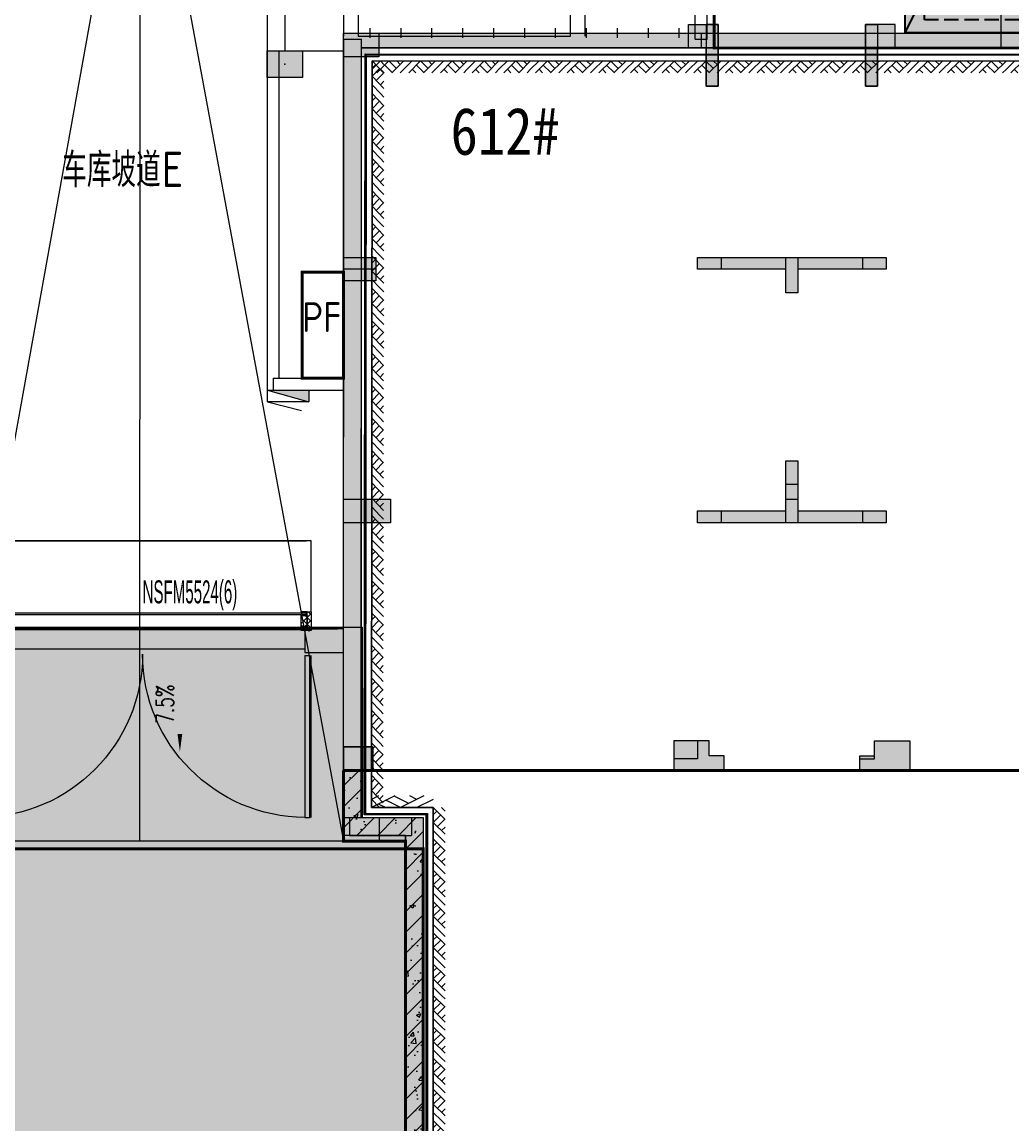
# Model space of a CAD drawing. Extents: x -264757 to 86229, y 4049843 to 4347093.
# Drawn here: x -27500 to -10723, y 4205315 to 4223998 of the extents above; entities that cross this region are included whole.
import ezdxf
from ezdxf.enums import TextEntityAlignment as Align

# ---------------------------------------------------------------- set-up
doc = ezdxf.new("R2010")
doc.units = 0
doc.header["$LTSCALE"] = 1000
doc.header["$MEASUREMENT"] = 0
doc.linetypes.add('AX-01DK-PB01$1$A-001-车位参照B1$0$A-001-车位参照B1$0$A-001-车位参照B1$0$A-H4-001-基本图形$0$A-001-车位B1$0$DASH', pattern=[0.35, 0.25, -0.1])
doc.linetypes.add('DASH', pattern=[0.35, 0.25, -0.1])
for name, color, linetype in [('AX-01DK-PB01$0$AX-001DK-01-PP01$0$A-3-Text', 8, 'Continuous'), ('AX-01DK-PB01$0$AX-01DK-PB01$0$AX-001DK-01-PP01$0$A-3-Text', 8, 'Continuous'), ('AX-01DK-PB01$0$AX-03CK-02-PB01$0$AX-03CK-02-PB01$0$PUB_HATCH', 8, 'Continuous'), ('大车位', 7, 'Continuous')]:
    doc.layers.add(name, color=color, linetype=linetype)
doc.layers.add('AX-01DK-PB01$0$AX-03CK-02-PB01$0$人防$0$人防$0$WINDOW_TEXT', color=8, linetype='Continuous', plot=False)
doc.layers.add('无关图层', color=8, linetype='Continuous', lineweight=0)
doc.layers.add('车位归属楼栋范围线', color=7, linetype='Continuous', true_color=0x19e6c7)
doc.styles.add('AX-01DK-PB01$0$AX-001DK-01-PP01$0$_TCH_DIM', font='SIMPLEX', dxfattribs={"bigfont": 'GBCBIG'})
doc.styles.add('AX-01DK-PB01$0$AX-01DK-PB01$0$AX-001DK-01-PP01$0$_TCH_DIM', font='SIMPLEX', dxfattribs={"bigfont": 'GBCBIG'})
doc.styles.add('AX-01DK-PB01$0$AX-03CK-02-PB01$0$人防$0$人防$0$_TCH_WINDOW', font='$ GAD E', dxfattribs={"width": 0.7, "bigfont": '$ GAD C'})
doc.styles.add('AX-01DK-PB01$1$AX-001DK-01-PB01-02$0$Standard', font='gbenor.shx', dxfattribs={"bigfont": 'gbcbig.shx'})
doc.styles.add('AX-01DK-PB01$1$AX-001DK-01-PB01-02$0$黑体', font='simhei.ttf')
doc.styles.add('AX-01DK-PB01-FJ$0$AX-001DK-01-PB01-02$0$Standard', font='gbenor.shx', dxfattribs={"bigfont": 'gbcbig.shx'})
doc.styles.get("Standard").update_dxf_attribs({"font": 'gbenor.shx', "bigfont": 'gbcbig.shx'})
pattern_1 = [(45, (-345.37, -29.125), (-56.12660076, 56.12660076), []), (135, (-345.37, -29.125), (-56.12660076, -56.12660076), [])]

# ---------------------------------------------------------------- blocks, each defined once
blk = doc.blocks.new('大车位1')
at = {"layer": '大车位', "true_color": 0xe806f9}
h = blk.add_hatch(color=6, dxfattribs=at)
h.dxf.hatch_style = 1
h.paths.add_polyline_path([(2400, 6000), (2400, 0), (0, 0), (0, 6000)])
at = {"layer": '大车位', "color": 83}
for p, q in [((0, 0), (0, 6000, 0)), ((2400, 6000, 0), (0, 6000, 0)), ((2400, 0), (2400, 6000, 0)), ((2400, 0), (0, 0))]:
    blk.add_line(p, q, dxfattribs=at)
at = {"layer": '大车位', "color": 8, "linetype": 'AX-01DK-PB01$1$A-001-车位参照B1$0$A-001-车位参照B1$0$A-001-车位参照B1$0$A-H4-001-基本图形$0$A-001-车位B1$0$DASH'}
for p, q in [((2100, 5700, 0), (300, 5700, 0)), ((300, 250), (300, 5700, 0)), ((2100, 250), (2100, 5700, 0)), ((2100, 250), (300, 250))]:
    blk.add_line(p, q, dxfattribs=at)
at = {"layer": '大车位', "color": 83, "elevation": 0}
blk.add_lwpolyline([(0, 6000), (2400, 0)], dxfattribs=at)
at = {"layer": '大车位', "color": 83}
blk.add_lwpolyline([(0, 0), (2400, 6000)], dxfattribs=at)
at = {"layer": '大车位', "linetype": 'AX-01DK-PB01$1$A-001-车位参照B1$0$A-001-车位参照B1$0$A-001-车位参照B1$0$A-H4-001-基本图形$0$A-001-车位B1$0$DASH'}
for points in [[(300, 4800), (-300, 3878)], [(2100, 4800), (2700, 3878)]]:
    blk.add_lwpolyline(points, dxfattribs=at)
at = {"layer": '大车位'}
blk.add_lwpolyline([(300, 1250), (2100, 1250), (2100, 1350), (300, 1350)], close=True, dxfattribs=at)
at = {"layer": '大车位', "linetype": 'AX-01DK-PB01$1$A-001-车位参照B1$0$A-001-车位参照B1$0$A-001-车位参照B1$0$A-H4-001-基本图形$0$A-001-车位B1$0$DASH'}
for centre, start, end in [((300, 4800, 0), 236.9443, 270), ((2100, 4800, 0), 270, 303.0557)]:
    blk.add_arc(centre, 1100, start, end, dxfattribs=at)
blk = doc.blocks.new('AX-01DK-PB01$0$A$Ca5f8eab7')
at = {"layer": '大车位', "xscale": 1.081473333332633, "yscale": 0.8833333333330953, "rotation": 270}
blk.add_blockref('大车位1', (0, 2595.558), dxfattribs=at)
blk = doc.blocks.new('AX-01DK-PB01-RFTC')
at = {"layer": '无关图层'}
h = blk.add_hatch(color=251, dxfattribs=at)
h.dxf.hatch_style = 1
h.paths.add_polyline_path([(19773, -61220), (19773, -62171), (18423, -62170), (18423, -70471), (12324, -70471), (12323, -62170), (7773, -62170), (7777, -120370), (8177, -120370), (8177, -120315), (14323, -119683), (14322, -126122), (25972, -126122), (25972, -124922), (26822, -124926), (26822, -122452), (33923, -122452), (33923, -124922), (34773, -124922), (34773, -126122), (41373, -126125), (41373, -124372), (41823, -124372), (41823, -122152), (41447, -122152), (41447, -120270), (48923, -120270), (48923, -123125), (49323, -123125), (49323, -124675), (51824, -124674), (51824, -124055), (54717, -124055), (54717, -125871), (56816, -125871), (56816, -116250), (55967, -116250), (55967, -111420), (63072, -111420), (63072, -103570), (62080, -103570), (62073, -94584), (64569, -94584), (64573, -65385), (66999, -65385), (67002, -52470), (67402, -52470), (67397, -31965), (65807, -31965), (65807, -26418), (68456, -26418), (68457, -17070), (67422, -17070), (67422, -13843), (60301, -13843), (60302, -3770), (55750, -3770), (55750, -12070), (49652, -12070), (49649, -9275), (45355, -9275), (45349, -3821), (40751, -3820), (40750, -12070), (34663, -12070), (34649, -3820), (25757, -3820), (25757, -12071), (19650, -12071), (19650, -3820), (10752, -3820), (10751, -12072), (4662, -12071), (4661, -3769), (4150, -3770), (100, -3769), (100, -23171), (-701, -23171), (-701, -29550), (100, -29550), (11250, -29550), (11250, -32020), (12100, -32020), (12100, -32970), (10750, -32970), (10754, -41272), (4647, -41271), (4650, -32970), (1953, -32970), (1953, -34670), (100, -34670), (100, -57801), (9743, -57801), (9743, -57272), (13567, -57272), (13567, -56751), (15417, -56751), (15416, -58750), (18923, -58750), (18923, -61220)])
h.paths.add_polyline_path([(41812, -58753), (48919, -58753), (48919, -61220), (49773, -61220), (49773, -62170), (48419, -62173), (48426, -70475), (42319, -70475), (42324, -67872), (39323, -67876), (39323, -62423), (41812, -62423)], flags=16)
h.paths.add_polyline_path([(33923, -58751), (33923, -61220), (34773, -61220), (34773, -62170), (33423, -62171), (33430, -70475), (27323, -70475), (27323, -62171), (26373, -62170), (26373, -60670), (26815, -60670), (26823, -58751), (31623, -58751), (31623, -58751)], flags=16)
h.paths.add_polyline_path([(40754, -41272), (34647, -41271), (34650, -32970), (33700, -32970), (33700, -31470), (34142, -31470), (34150, -29551), (38951, -29551), (38950, -29550), (41250, -29550), (41250, -32020), (42100, -32020), (42100, -32970), (40750, -32970)], flags=16)
h.paths.add_polyline_path([(49647, -41270), (49655, -38470), (45349, -38475), (45349, -33220), (49142, -33220), (49142, -29550), (56249, -29550), (56250, -32020), (57100, -32020), (57100, -32970), (55749, -32970), (55754, -41271)], flags=16)
h.paths.add_polyline_path([(25764, -41272), (19657, -41271), (19657, -32970), (19150, -32970), (19150, -29550), (26257, -29550), (26250, -32020), (27100, -32020), (27100, -32970), (25757, -32970)], flags=16)
h.paths.add_polyline_path([(41812, -87950), (48919, -87950), (48919, -90420), (49773, -90420), (49773, -91370), (48419, -91370), (48428, -99684), (41519, -99659), (41519, -97070), (39326, -97074), (39319, -91620), (41822, -91620)], flags=16)
h.paths.add_polyline_path([(33925, -87950), (33923, -90420), (34773, -90420), (34773, -91370), (33425, -91370), (33428, -99683), (26519, -99658), (26523, -95371), (27330, -95371), (27324, -91371), (26373, -91370), (26373, -89870), (26823, -89870), (26823, -87951), (31623, -87951), (31623, -87951)], flags=16)
h.paths.add_polyline_path([(18923, -87950), (18922, -90419), (19772, -90419), (19772, -91369), (18420, -91369), (18427, -99677), (11523, -99666), (11523, -95370), (12323, -95370), (12323, -91370), (10974, -91370), (10974, -90420), (11823, -90420), (11823, -87950)], flags=16)
h.paths.add_polyline_path([(62209, -60116), (64273, -60116), (64273, -55267), (62209, -55267)], flags=16)
h.paths.add_polyline_path([(59799, -89432), (61752, -89432), (61752, -84521), (59799, -84521)], flags=16)
blk.add_lwpolyline([(10752, -3820), (19650, -3820), (19650, -12071), (25757, -12071), (25757, -3820), (34649, -3820), (34663, -12070), (40750, -12070), (40751, -3820), (45349, -3821), (45355, -9275), (49649, -9275), (49652, -12070), (55750, -12070), (55750, -3770), (60302, -3770), (60301, -13843), (67422, -13843), (67422, -17070), (68457, -17070), (68456, -26418)], dxfattribs=at)
blk = doc.blocks.new('AX-01DK-PB01$1$$LinePat$素土夯实')
at = {"layer": '无关图层'}
for p, q in [((0, -210), (210, 0)), ((120, -300), (420, 0)), ((420, 0), (608, -188)), ((495, -300), (795, 0)), ((615, 0), (705, -90)), ((315, -105), (502, -293)), ((210, -210), (300, -300)), ((705, -300), (795, -210))]:
    blk.add_line(p, q, dxfattribs=at)
blk = doc.blocks.new('ghdffg44')
at = {"layer": '无关图层'}
h = blk.add_hatch(dxfattribs=at)
h.set_pattern_fill('ANSI37', color=256, scale=50)
h.set_pattern_definition(pattern_1)
h.paths.add_polyline_path([(18259341, 53553200), (18259241, 53553200), (18259241, 53552890), (18259341, 53552890), (18259341, 53552885), (18259171, 53552885), (18259171, 53553205), (18259341, 53553205)])
h = blk.add_hatch(dxfattribs=at)
h.set_pattern_fill('ANSI37', color=256, scale=50)
h.set_pattern_definition(pattern_1)
h.paths.add_polyline_path([(18259241, 53553140), (18259341, 53553140), (18259341, 53552950), (18259241, 53552950)])
for p, q in [((18259206, 53553223), (18259206, 53553193)), ((18259171, 53552885), (18259171, 53551685)), ((18259171, 53551685), (18264926, 53551685))]:
    blk.add_line(p, q, dxfattribs=at)
for points in [[(18259341, 53553200), (18259241, 53553200), (18259241, 53552890), (18259341, 53552890), (18259341, 53552885), (18259171, 53552885), (18259171, 53553205), (18259341, 53553205)], [(18259331, 53553150), (18259336, 53553150), (18259336, 53553145), (18259246, 53553145), (18259246, 53553195), (18259336, 53553195), (18259336, 53553190), (18259331, 53553190), (18259331, 53553185), (18259341, 53553185), (18259341, 53553200), (18259241, 53553200), (18259241, 53553140), (18259341, 53553140), (18259341, 53553155), (18259331, 53553155)], [(18259241, 53553140), (18259341, 53553140), (18259341, 53552950), (18259241, 53552950)], [(18259331, 53552900), (18259336, 53552900), (18259336, 53552895), (18259246, 53552895), (18259246, 53552945), (18259336, 53552945), (18259336, 53552940), (18259331, 53552940), (18259331, 53552935), (18259341, 53552935), (18259341, 53552950), (18259241, 53552950), (18259241, 53552890), (18259341, 53552890), (18259341, 53552905), (18259331, 53552905)]]:
    blk.add_lwpolyline(points, close=True, dxfattribs=at)
for points in [[(18259256, 53553185), (18259256, 53553155)], [(18259256, 53552935), (18259256, 53552905)]]:
    blk.add_lwpolyline(points, dxfattribs=at)
blk = doc.blocks.new('*U130')
at = {"layer": '无关图层'}
for p, q in [((20, 5335), (20, -335)), ((50, 5335), (50, -335)), ((270, 5335), (270, -335)), ((300, 5335), (300, -335))]:
    blk.add_line(p, q, dxfattribs=at)
at = {"layer": '无关图层', "xscale": -1, "rotation": 90}
blk.add_blockref('ghdffg44', (53553205, 18264591), dxfattribs=at)
at = {"layer": '无关图层', "rotation": 90}
blk.add_blockref('ghdffg44', (53553205, -18259591), dxfattribs=at)
at = {"layer": '无关图层'}
blk.add_attdef('卷帘名称', text='', height=350, rotation=90, dxfattribs=at).set_placement((759, 2500), align=Align.CENTER)
blk = doc.blocks.new('*U160')
at = {"layer": '无关图层', "rotation": 90}
blk.add_blockref('*U130', (-23017, 4213680), dxfattribs=at)
blk = doc.blocks.new('SX-CK-PB001-WNC$1$20211103.13313578')
at = {"layer": '无关图层'}
h = blk.add_hatch(color=256, dxfattribs=at)
h.dxf.hatch_style = 1
h.paths.add_polyline_path([(0, 600), (450, 600), (450, 0), (0, 0)])
blk.add_lwpolyline([(0, 600), (450, 600), (450, 0), (0, 0)], close=True, dxfattribs=at)
blk.add_point((225, 300), dxfattribs=at)
blk = doc.blocks.new('SX-CK-PB001-WNC$1$20211103.13313888')
at = {"layer": '无关图层'}
h = blk.add_hatch(color=256, dxfattribs=at)
h.dxf.hatch_style = 1
h.paths.add_polyline_path([(0, 600), (400, 600), (400, 0), (0, 0)])
blk.add_lwpolyline([(0, 600), (400, 600), (400, 0), (0, 0)], close=True, dxfattribs=at)
blk.add_point((200, 300), dxfattribs=at)
blk = doc.blocks.new('PX-03CK-XHS$1$$TWTSYS$00000508')
at = {"layer": '无关图层'}
for p, q in [((-0.5, 0.5), (0.324, 1.224)), ((-0.5, 0.5), (-0.5, -0.5)), ((-0.5, -0.5), (0.5, 0.5)), ((0.5, 0.5), (-0.5, 0.5)), ((0.5, -0.5), (0.5, 0.5)), ((-0.5, -0.5), (0.5, -0.5))]:
    blk.add_line(p, q, dxfattribs=at)
blk.add_solid([(0.5, -0.5), (0.5, 0.5), (-0.5, -0.5)], dxfattribs=at)
blk = doc.blocks.new('AX-01DK-PB01$0$AX-03CK-02-PB01$0$人防$0$人防$0$$U_DORLIB2D$00000002')
at = {"layer": '无关图层'}
for p, q in [((-0.5, 0.545), (-0.5167, 0.545)), ((-0.5, 0.045), (-0.5, 0.545)), ((0.5, 0.045), (0.5, 0.545)), ((0.5, 0.545), (0.5167, 0.545)), ((-0.5, 0.045), (-0.5167, 0.045)), ((0.5, 0.045), (0.5167, 0.045)), ((-0.5, 0.025), (0.5, 0.025))]:
    blk.add_line(p, q, dxfattribs=at)
at = {"layer": '无关图层', "const_width": 0.00833}
for points in [[(-0.5167, 0.045), (-0.5167, 0.545)], [(0.5167, 0.045), (0.5167, 0.545)]]:
    blk.add_lwpolyline(points, dxfattribs=at)
at = {"layer": '无关图层'}
for centre, start, end in [((-0.5042, 0.0408), 0.0945, 89.5248), ((0.5042, 0.0408), 90.4752, 179.9055)]:
    blk.add_arc(centre, 0.5042, start, end, dxfattribs=at)

msp = doc.modelspace()

# ---------------------------------------------------------------- hatches: boundary and pattern name
at = {"layer": 'AX-01DK-PB01$0$AX-03CK-02-PB01$0$AX-03CK-02-PB01$0$PUB_HATCH'}
msp.add_hatch(color=256, dxfattribs=at).paths.add_polyline_path([(-22053, 4213707.1), (-22706.6, 4213707.1), (-22706.6, 4213307.1), (-22053.1, 4213307.1)])
at = {"layer": '无关图层'}
for points in [[(-16202.6, 4223958), (-15702.6, 4223958), (-15702.6, 4222908), (-15902.6, 4222908), (-15902.6, 4223558), (-16202.6, 4223558)], [(-12702.2, 4223958), (-13202.2, 4223958), (-13202.2, 4222908), (-13002.2, 4222908), (-13002.2, 4223558), (-12702.2, 4223558)], [(-21452.9, 4223408), (-22052.9, 4223408), (-22052.9, 4223808), (-21452.9, 4223808)], [(-22048.7, 4223809.5), (-21748.7, 4223559.5), (-15989.8, 4223559), (-15989.7, 4223809)], [(-15989.8, 4223559), (5458, 4223557.1), (5458, 4223807.1), (-15989.7, 4223809)], [(-22049.6, 4210208), (-21749.6, 4210508), (-21748.7, 4223709.5), (-22048.7, 4223709.5)], [(-21503.3, 4219608), (-22053.2, 4219608), (-22053.2, 4220008), (-21503.3, 4220008)], [(-15652.2, 4219808), (-16052.2, 4219808), (-16052.2, 4220008), (-15652.2, 4220008)], [(-15652.2, 4219808), (-16052.2, 4219808), (-16052.2, 4220008), (-15652.2, 4220008)], [(-14552.4, 4219408), (-14552.4, 4220008), (-14352.4, 4220008), (-14352.4, 4219408)], [(-13252.2, 4220008), (-12852.2, 4220008), (-12852.2, 4219808), (-13252.2, 4219808)], [(-13252.2, 4220008), (-12852.2, 4220008), (-12852.2, 4219808), (-13252.2, 4219808)], [(-14552.4, 4216158), (-14552.4, 4216558), (-14352.4, 4216558), (-14352.4, 4216158)], [(-22053, 4215907.9), (-21252.9, 4215907.9), (-21252.9, 4215507.9), (-22053, 4215507.9)], [(-14552.4, 4215908), (-14352.4, 4215908), (-14352.4, 4215508), (-14552.4, 4215508)], [(-15652.4, 4215508), (-16052.4, 4215508), (-16052.4, 4215708), (-15652.4, 4215708)], [(-13252.4, 4215708), (-12852.4, 4215708), (-12852.4, 4215508), (-13252.4, 4215508)], [(-15602, 4211308), (-15602, 4211558), (-15852, 4211558), (-15852, 4211808), (-16052, 4211808), (-16452, 4211808), (-16452, 4211308), (-16052, 4211308)], [(-13302.4, 4211308), (-13302.4, 4211558), (-13052.4, 4211558), (-13052.4, 4211808), (-12852.4, 4211808), (-12452.4, 4211808), (-12452.4, 4211308), (-12852.4, 4211308)], [(-21553, 4211308), (-22053, 4211308), (-22053, 4211708), (-21553, 4211708)], [(-21552.7, 4211308), (-22052.7, 4211308), (-22052.7, 4211708), (-21552.7, 4211708)], [(-21949.6, 4210208), (-20899.6, 4210208), (-20899.6, 4210508), (-21949.6, 4210508)], [(-20699.6, 4210508), (-20999.6, 4210208), (-20999.6, 4195863.1), (-20699.6, 4195563.1)]]:
    msp.add_hatch(color=256, dxfattribs=at).paths.add_polyline_path(points)
h = msp.add_hatch(color=256, dxfattribs=at)
h.dxf.hatch_style = 1
h.paths.add_polyline_path([(-15902.6, 4223958), (-15902.6, 4223558), (-15902.6, 4222908), (-15702.6, 4222908), (-15702.6, 4223958)])
h = msp.add_hatch(color=256, dxfattribs=at)
h.dxf.hatch_style = 1
h.paths.add_polyline_path([(-13002.2, 4223958), (-13002.4, 4223558), (-13002.4, 4222908), (-13202.4, 4222908), (-13202.2, 4223958)])
h = msp.add_hatch(color=256, dxfattribs=at)
h.dxf.hatch_style = 1
h.paths.add_polyline_path([(-13002.2, 4223958), (-13002.2, 4223558), (-13002.2, 4222908), (-13202.2, 4222908), (-13202.2, 4223958)])
h = msp.add_hatch(dxfattribs=at)
h.set_pattern_fill('ARMORED', color=256, scale=100)
h.set_pattern_definition([(50, (-1091489.44, 3827820.52), (358.63009, -31.37607), [37.5, -412.5]), (355, (-1091489.44, 3827820.52), (-69.37567, 376.09607), [30, -330]), (100.4514, (-1091459.56, 3827817.9), (289.25469, 344.71977), [31.8701, -350.57106]), (46.1842, (-1091489.44, 3827920.52), (533.62052, -82.7595), [56.25, -618.75]), (96.6356, (-1091444.97, 3827913.63), (467.33135, 487.05894), [47.80514, -525.8565]), (351.1842, (-1091489.44, 3827920.5), (467.33097, 487.0593), [45, -495]), (21, (-1091439.44, 3827895.52), (298.453526, -201.309445), [37.5, -412.5]), (326, (-1091439.44, 3827895.52), (121.65767, 362.57502), [30, -330]), (71.4514, (-1091414.57, 3827878.75), (420.11131, 161.26525), [31.8701, -350.57106]), (37.5, (-1091489.44, 3827820.52), (6.079928, 166.446927), [0, -326, 0, -335, 0, -331.25]), (7.5, (-1091489.44, 3827820.52), (131.53477, 197.205856), [0, -191, 0, -318.5, 0, -126.25]), (327.5, (-1091600.94, 3827820.52), (266.911218, -11.277436), [0, -125, 0, -390, 0, -517.5]), (317.5, (-1091650.94, 3827820.52), (291.593085, 50.05249), [0, -162.5, 0, -259, 0, -367.5]), (45, (-1091489.44, 3827820.52), (-176.776695, 176.776695), [])])
h.paths.add_polyline_path([(-22053, 4223808), (5608, 4223808), (5608, 4223558), (-21753, 4223558), (-21752.7, 4211308), (-22053, 4211308)])
h = msp.add_hatch(color=256, dxfattribs=at)
h.dxf.hatch_style = 1
h.paths.add_polyline_path([(-21452.9, 4223408), (-22052.9, 4223408), (-22052.9, 4223808), (-21452.9, 4223808)])
h = msp.add_hatch(color=256, dxfattribs=at)
h.dxf.hatch_style = 1
h.paths.add_polyline_path([(-21503.2, 4220008), (-21503.2, 4219808), (-21802.9, 4219808), (-21802.6, 4219808), (-22052.6, 4219808), (-22052.9, 4220008)])
h = msp.add_hatch(color=256, dxfattribs=at)
h.dxf.hatch_style = 1
h.paths.add_polyline_path([(-14352.4, 4219808), (-14352.4, 4219408), (-14552.4, 4219408), (-14552.4, 4219808), (-16052.4, 4219808), (-16052.4, 4220008), (-15702.4, 4220008), (-15702.4, 4220008), (-13202.4, 4220008), (-13202.4, 4220008), (-12852.4, 4220008), (-12852.4, 4219808)])
h = msp.add_hatch(color=256, dxfattribs=at)
h.dxf.hatch_style = 1
h.paths.add_polyline_path([(-16052.4, 4215708), (-14552.4, 4215708), (-14552.4, 4216558), (-14352.4, 4216558), (-14352.4, 4215708), (-12852.4, 4215708), (-12852.4, 4215508), (-16052.4, 4215508)])
h = msp.add_hatch(color=256, dxfattribs=at)
h.dxf.hatch_style = 1
h.paths.add_polyline_path([(-22050, 4215907.9), (-21803, 4215907.9), (-21252.9, 4215907.9), (-21252.9, 4215507.9), (-22053, 4215507.9)])
h = msp.add_hatch(color=256, dxfattribs=at)
h.dxf.hatch_style = 1
h.paths.add_polyline_path([(-15602, 4211308), (-15602, 4211558), (-15852, 4211558), (-15852, 4211808), (-16052, 4211808), (-16052, 4211508), (-16452, 4211508), (-16452, 4211308), (-16052, 4211308)])
h = msp.add_hatch(color=256, dxfattribs=at)
h.dxf.hatch_style = 1
h.paths.add_polyline_path([(-13302.4, 4211308), (-13302.4, 4211508), (-13052.4, 4211508), (-13052.4, 4211808), (-12852.4, 4211808), (-12452.4, 4211808), (-12452.4, 4211308), (-12852.4, 4211308)])
h = msp.add_hatch(color=256, dxfattribs=at)
h.dxf.hatch_style = 1
h.paths.add_polyline_path([(-21802.6, 4211708), (-22052.8, 4211708), (-22053, 4211308), (-21552.7, 4211308), (-21552.7, 4211708), (-21802.9, 4211708)])
h = msp.add_hatch(dxfattribs=at)
h.set_pattern_fill('钢筋混凝土', color=256, scale=100)
h.set_pattern_definition([(45, (-4e-05, 0.0001), (-176.776695, 176.776695), []), (50, (-4e-05, 0.0001), (717.26018, -62.752135), [75, -825]), (355, (-4e-05, 0.0001), (-138.75133, 752.19213), [60, -660]), (100.4514, (59.8, -5.2), (578.50938, 689.43954), [63.74019, -701.14211]), (46.1842, (-4e-05, 200), (1067.24105, -165.51901), [112.5, -1237.5]), (96.6356, (88.9, 186.2), (934.6627, 974.11787), [95.6103, -1051.713]), (351.1842, (-4e-05, 200), (934.66195, 974.1186), [90, -990]), (21, (100, 150), (596.90705, -402.61889), [75, -825]), (326, (100, 150), (243.31533, 725.15005), [60, -660]), (71.4514, (149.74, 116.45), (840.22263, 322.5305), [63.74019, -701.14211]), (37.5, (-4e-05, 0.0001), (12.159855, 332.893854), [0, -652, 0, -670, 0, -662.5]), (7.5, (-4e-05, 0.0001), (263.069537, 394.411712), [0, -382, 0, -637, 0, -252.5]), (327.5, (-223, 0.0001), (533.822436, -22.554872), [0, -250, 0, -780, 0, -1035]), (317.5, (-323, 0.0001), (583.18617, 100.10498), [0, -325, 0, -518, 0, -735])])
h.paths.add_polyline_path([(-21749.6, 4211308), (-21749.6, 4210508), (-20699.6, 4210508), (-20699.6, 4195813), (-20999.6, 4195813), (-20999.6, 4195863), (-20999.6, 4210208), (-22049.6, 4210208), (-22049.6, 4211308)])

# ---------------------------------------------------------------- linework, layer by layer
for p, q in [((-23340.3, 4223508), (-23339.3, 4228858)), ((-28849.2, 4210108), (-25497.5, 4228708.1)), ((-25504.6, 4210107.4), (-25497.5, 4228708.1)), ((-25497.5, 4228708.1), (-22049.6, 4210108)), ((-23346.3, 4228708.2), (-23346.3, 4223509.7)), ((-23040.3, 4223508), (-23039.3, 4228658)), ((-16089.7, 4223708.9), (-16089.7, 4224908)), ((-15889.7, 4223708.9), (-15889.7, 4224908)), ((-22048.7, 4223809.5), (-15989.7, 4223809)), ((-21600, 4223731.5), (-21600, 4223894.9)), ((-21076.1, 4223731.5), (-21076.1, 4223894.9)), ((-20552.2, 4223731.5), (-20552.2, 4223894.9)), ((-20028.4, 4223731.5), (-20028.4, 4223894.9)), ((-19504.5, 4223731.5), (-19504.5, 4223894.9)), ((-18980.6, 4223731.5), (-18980.6, 4223894.9)), ((-18456.7, 4223731.5), (-18456.7, 4223894.9)), ((-17932.9, 4223731.5), (-17932.9, 4223894.9)), ((-17409, 4223731.5), (-17409, 4223894.9)), ((-16885.1, 4223731.5), (-16885.1, 4223894.9)), ((-16361.2, 4223731.5), (-16361.2, 4223894.9)), ((-15989.7, 4223809), (-15989.8, 4223559)), ((-15989.7, 4223809), (5458, 4223807.1)), ((-22049.6, 4210208), (-22048.7, 4223709.5)), ((-22048.7, 4223709.5), (-21748.7, 4223709.5)), ((-21749.6, 4210508), (-21748.7, 4223709.5)), ((-21748.7, 4223559.5), (-15989.8, 4223559)), ((-16089.7, 4223708.9), (-15889.7, 4223708.9)), ((-15989.8, 4223559), (5458, 4223557.1)), ((-23346.3, 4223509.7), (-22058.7, 4223509.4)), ((-23341.4, 4217758.7), (-23340.3, 4223509.7)), ((-23340.3, 4223508), (-23040.3, 4223508)), ((-23141.3, 4217958.7), (-23140.3, 4223509.6)), ((-22058.7, 4223509.4), (-22058.7, 4210108)), ((-21699.9, 4210558), (-21685, 4223458)), ((-21675.1, 4223448), (-21689.9, 4210568)), ((-21685, 4223458), (5707.6, 4223452)), ((-21665.1, 4223438), (-21679.9, 4210578)), ((5717.6, 4223442), (-21675.1, 4223448)), ((5727.6, 4223431.9), (-21665.1, 4223438)), ((-21579.8, 4210678), (-21565.2, 4223338)), ((-21565.2, 4223338), (-21579.8, 4210678)), ((-21565.2, 4223338), (5827.6, 4223331.9)), ((5827.6, 4223331.9), (-21565.2, 4223338)), ((-23241.3, 4217958.7), (-22053, 4217958.7)), ((-23241.3, 4217958.7), (-23241.3, 4217758.7)), ((-22053, 4217958.7), (-22053, 4217758.7)), ((-23241.3, 4217758.7), (-22053, 4217758.7)), ((-28856.7, 4213708), (-22153, 4213708)), ((-22053, 4213707.1), (-22706.6, 4213707.1)), ((-22706.6, 4213707.1), (-22706.6, 4213307.1)), ((-22053.1, 4213307.1), (-22053, 4213707.1)), ((-22706.6, 4213307.1), (-22053.1, 4213307.1)), ((-20529.9, 4210678), (-21579.8, 4210678)), ((-21579.8, 4210678), (-20529.9, 4210678)), ((-20529.9, 4195288), (-20529.9, 4210678)), ((-20529.9, 4210678), (-20529.9, 4195288)), ((-21949.6, 4210508), (-20899.6, 4210508)), ((-21949.6, 4210508), (-21949.6, 4210208)), ((-20649.9, 4210558), (-21699.9, 4210558)), ((-21689.9, 4210568), (-20639.9, 4210568)), ((-21679.9, 4210578), (-20629.9, 4210578)), ((-20899.6, 4210508), (-20899.6, 4210208)), ((-20699.6, 4210508), (-20699.6, 4195563.1)), ((-20649.9, 4195408), (-20649.9, 4210558)), ((-20639.9, 4210568), (-20639.9, 4195398)), ((-20629.9, 4210578), (-20629.9, 4195388)), ((-22058.7, 4210108), (-28854.9, 4210108)), ((-21949.6, 4210208), (-20899.6, 4210208)), ((-20999.6, 4210208), (-20999.6, 4195863.1))]:
    msp.add_line(p, q, dxfattribs=at)
for points in [[(-17953.3, 4223758), (-17953.8, 4225058), (-22053.4, 4225058), (-22053.4, 4223758)], [(-10003, 4223553.4), (-10902.9, 4223553.4), (-10902.9, 4225003.4), (-3003.2, 4225003.4), (-3003.2, 4223553.4), (-10003, 4223553.4)]]:
    msp.add_lwpolyline(points, dxfattribs=at)
for points in [[(-18203.8, 4223758), (-18203.8, 4224758), (-21803.4, 4224758), (-21803.4, 4223758)], [(-16202.6, 4223958), (-15702.6, 4223958), (-15702.6, 4222908), (-15902.6, 4222908), (-15902.6, 4223558), (-16202.6, 4223558)], [(-15902.6, 4223958), (-15902.6, 4223558), (-15902.6, 4223558), (-15902.6, 4222908), (-15702.6, 4222908), (-15702.6, 4223958)], [(-13002.2, 4223958), (-13002.4, 4223558), (-13002.4, 4223558), (-13002.4, 4222908), (-13202.4, 4222908), (-13202.2, 4223958)], [(-13002.2, 4223958), (-13002.2, 4223558), (-13002.2, 4223558), (-13002.2, 4222908), (-13202.2, 4222908), (-13202.2, 4223958)], [(-12702.2, 4223958), (-13202.2, 4223958), (-13202.2, 4222908), (-13002.2, 4222908), (-13002.2, 4223558), (-12702.2, 4223558)], [(-22053, 4223808), (5608, 4223808), (5608, 4223558), (-21753, 4223558), (-21752.7, 4211308), (-22053, 4211308)], [(-21452.9, 4223408), (-22052.9, 4223408), (-22052.9, 4223808), (-21452.9, 4223808)], [(-21452.9, 4223408), (-22052.9, 4223408), (-22052.9, 4223808), (-21452.9, 4223808)], [(-21503.3, 4219608), (-22053.2, 4219608), (-22053.2, 4220008), (-21503.3, 4220008)], [(-15702.4, 4220008), (-15702.4, 4220008), (-13202.4, 4220008), (-13202.4, 4220008), (-12852.4, 4220008), (-12852.4, 4219808), (-14352.4, 4219808), (-14352.4, 4219408), (-14552.4, 4219408), (-14552.4, 4219808), (-16052.4, 4219808), (-16052.4, 4220008)], [(-15652.2, 4219808), (-16052.2, 4219808), (-16052.2, 4220008), (-15652.2, 4220008)], [(-15652.2, 4219808), (-16052.2, 4219808), (-16052.2, 4220008), (-15652.2, 4220008)], [(-14552.4, 4219408), (-14552.4, 4220008), (-14352.4, 4220008), (-14352.4, 4219408)], [(-13252.2, 4220008), (-12852.2, 4220008), (-12852.2, 4219808), (-13252.2, 4219808)], [(-13252.2, 4220008), (-12852.2, 4220008), (-12852.2, 4219808), (-13252.2, 4219808)], [(-16052.4, 4215708), (-14552.4, 4215708), (-14552.4, 4216558), (-14352.4, 4216558), (-14352.4, 4215708), (-12852.4, 4215708), (-12852.4, 4215508), (-16052.4, 4215508)], [(-14552.4, 4216158), (-14552.4, 4216558), (-14352.4, 4216558), (-14352.4, 4216158)], [(-22050, 4215907.9), (-21803, 4215907.9), (-21803, 4215907.9), (-21252.9, 4215907.9), (-21252.9, 4215507.9), (-22053, 4215507.9)], [(-22053, 4215907.9), (-21252.9, 4215907.9), (-21252.9, 4215507.9), (-22053, 4215507.9)], [(-14552.4, 4215908), (-14352.4, 4215908), (-14352.4, 4215508), (-14552.4, 4215508)], [(-15652.4, 4215508), (-16052.4, 4215508), (-16052.4, 4215708), (-15652.4, 4215708)], [(-13252.4, 4215708), (-12852.4, 4215708), (-12852.4, 4215508), (-13252.4, 4215508)], [(-15602, 4211308), (-15602, 4211558), (-15852, 4211558), (-15852, 4211808), (-16052, 4211808), (-16052, 4211508), (-16452, 4211508), (-16452, 4211308), (-16052, 4211308)], [(-15602, 4211308), (-15602, 4211558), (-15852, 4211558), (-15852, 4211808), (-16052, 4211808), (-16052, 4211808), (-16452, 4211808), (-16452, 4211308), (-16052, 4211308)], [(-13302.4, 4211308), (-13302.4, 4211508), (-13052.4, 4211508), (-13052.4, 4211808), (-12852.4, 4211808), (-12852.4, 4211808), (-12452.4, 4211808), (-12452.4, 4211308), (-12852.4, 4211308)], [(-13302.4, 4211308), (-13302.4, 4211558), (-13052.4, 4211558), (-13052.4, 4211808), (-12852.4, 4211808), (-12852.4, 4211808), (-12452.4, 4211808), (-12452.4, 4211308), (-12852.4, 4211308)], [(-21552.7, 4211308), (-21552.7, 4211708), (-21802.9, 4211708), (-21802.6, 4211708), (-22052.8, 4211708), (-22053, 4211308)], [(-21553, 4211308), (-22053, 4211308), (-22053, 4211708), (-21553, 4211708)], [(-21552.7, 4211308), (-22052.7, 4211308), (-22052.7, 4211708), (-21552.7, 4211708)], [(-21749.6, 4211308), (-21749.6, 4210508), (-20699.6, 4210508), (-20699.6, 4195813), (-20699.6, 4195813), (-20699.6, 4195813), (-20999.6, 4195813), (-20999.6, 4195863), (-20999.6, 4195863), (-20999.6, 4210208), (-22049.6, 4210208), (-22049.6, 4211308)]]:
    msp.add_lwpolyline(points, close=True, dxfattribs=at)
at = {"layer": '无关图层', "ltscale": 0.5}
msp.add_lwpolyline([(-21503.2, 4220008), (-21503.2, 4219808), (-21802.9, 4219808), (-21802.6, 4219808), (-22052.6, 4219808), (-22052.9, 4220008)], close=True, dxfattribs=at)
at = {"layer": '无关图层', "const_width": 50}
msp.add_lwpolyline([(-22752.4, 4217958.7), (-22053.3, 4217958.7), (-22053.1, 4219758.6), (-22752.2, 4219758.6)], close=True, dxfattribs=at)
at = {"layer": '无关图层'}
msp.add_lwpolyline([(-24824.4, 4213255.3, 0, 0, 0), (-24824.4, 4211627, 0, 80, 0), (-24824.4, 4211927, 0, 0, 0)], format="xyseb", dxfattribs=at)
msp.add_lwpolyline([(-24824.4, 4213255.3, 0, 0, 0), (-24824.4, 4211627, 0, 80, 0), (-24824.4, 4211927, 0, 0, 0)], format="xyseb", dxfattribs=at)
at = {"layer": '车位归属楼栋范围线', "linetype": 'DASH', "ltscale": 5, "const_width": 50}
msp.add_lwpolyline([(14811.8, 4283730.4), (7462.8, 4283730.4), (7462.8, 4278357), (-173.2, 4278357), (-173.2, 4283752.5), (-3639.9, 4283752.5), (-7857.4, 4283752.5), (-7857.4, 4278357), (-15400.9, 4278357), (-15400.9, 4283696.7), (-18934.2, 4283696.7), (-18934.2, 4267370.4), (-18181.1, 4267370.4), (-18181.1, 4229191), (-15769.4, 4229191), (-15769.9, 4223558), (5358.1, 4223558), (5358.1, 4244664.1), (26760.9, 4244664.1)], dxfattribs=at)
at = {"layer": '车位归属楼栋范围线', "linetype": 'DASH', "ltscale": 5}
for points in [[(-20699.6, 4195863.1, 50, 50, 0), (-20699.6, 4209978.5, 50, 50, 0), (-28984.8, 4209978.5, 50, 50, 0), (-28984.8, 4215708.1, 50, 50, 0), (-44211.4, 4215708.1, 50, 50, 0), (-44211.4, 4221108.1, 50, 50, 0), (-47882.9, 4221108.1, 50, 50, 0), (-47882.9, 4216166.4, 50, 50, 0), (-53065.2, 4216166.4, 50, 50, 0), (-53065.2, 4209762.5, 50, 50, 0), (-54403.6, 4209762.5, 50, 50, 0), (-54403.6, 4198483.2, 50, 50, 0)], [(-20999.6, 4204506.1, 50, 50, 0), (-20999.6, 4210107.4, 50, 50, 0), (-22053, 4210107.4, 50, 50, 0), (-22053, 4211308, 0, 0, 0)], [(-22049.6, 4211308, 50, 50, 0), (23147.4, 4211308, 50, 50, 0)]]:
    msp.add_lwpolyline(points, format="xyseb", dxfattribs=at)

# ---------------------------------------------------------------- block references
at = {"layer": '大车位', "rotation": 90}
msp.add_blockref('AX-01DK-PB01$0$A$Ca5f8eab7', (-9934.2, 4223813.3, 0), dxfattribs=at)
at = {"layer": '无关图层'}
msp.add_blockref('AX-01DK-PB01-RFTC', (-89156.8, 4227579.4), dxfattribs=at)
at = {"layer": '无关图层', "rotation": 90}
for name, p in [('SX-CK-PB001-WNC$1$20211103.13313578', (-22744.6, 4223058)), ('SX-CK-PB001-WNC$1$20211103.13313888', (-21449.6, 4210108))]:
    msp.add_blockref(name, p, dxfattribs=at)
at = {"layer": '无关图层'}
for name, p, xscale, yscale, zscale, rotation in [('AX-01DK-PB01$1$$LinePat$素土夯实', (-21565.8, 4222787.6), 0.6923692009873446, 0.6666666666666666, 0.6666666666666666, 89.93404564339565), ('AX-01DK-PB01$1$$LinePat$素土夯实', (-21565.2, 4223338), 0.6756145979291002, 0.6666666666666666, 0.6666666666666666, 359.9873319847879), ('AX-01DK-PB01$1$$LinePat$素土夯实', (-21028.1, 4223337.9), 0.6756145979291002, 0.6666666666666666, 0.6666666666666666, 359.9873319847879), ('AX-01DK-PB01$1$$LinePat$素土夯实', (-20491, 4223337.7), 0.6756145979291002, 0.6666666666666666, 0.6666666666666666, 359.9873319847879), ('AX-01DK-PB01$1$$LinePat$素土夯实', (-19953.8, 4223337.6), 0.6756145979291002, 0.6666666666666666, 0.6666666666666666, 359.9873319847879), ('AX-01DK-PB01$1$$LinePat$素土夯实', (-19416.7, 4223337.5), 0.6756145979291002, 0.6666666666666666, 0.6666666666666666, 359.9873319847879), ('AX-01DK-PB01$1$$LinePat$素土夯实', (-18879.6, 4223337.4), 0.6756145979291002, 0.6666666666666666, 0.6666666666666666, 359.9873319847879), ('AX-01DK-PB01$1$$LinePat$素土夯实', (-18342.5, 4223337.3), 0.6756145979291002, 0.6666666666666666, 0.6666666666666666, 359.9873319847879), ('AX-01DK-PB01$1$$LinePat$素土夯实', (-17805.4, 4223337.2), 0.6756145979291002, 0.6666666666666666, 0.6666666666666666, 359.9873319847879), ('AX-01DK-PB01$1$$LinePat$素土夯实', (-17268.3, 4223337), 0.6756145979291002, 0.6666666666666666, 0.6666666666666666, 359.9873319847879), ('AX-01DK-PB01$1$$LinePat$素土夯实', (-16731.2, 4223336.9), 0.6756145979291002, 0.6666666666666666, 0.6666666666666666, 359.9873319847879), ('AX-01DK-PB01$1$$LinePat$素土夯实', (-16194, 4223336.8), 0.6756145979291002, 0.6666666666666666, 0.6666666666666666, 359.9873319847879), ('AX-01DK-PB01$1$$LinePat$素土夯实', (-15656.9, 4223336.7), 0.6756145979291002, 0.6666666666666666, 0.6666666666666666, 359.9873319847879), ('AX-01DK-PB01$1$$LinePat$素土夯实', (-15119.8, 4223336.6), 0.6756145979291002, 0.6666666666666666, 0.6666666666666666, 359.9873319847879), ('AX-01DK-PB01$1$$LinePat$素土夯实', (-14582.7, 4223336.4), 0.6756145979291002, 0.6666666666666666, 0.6666666666666666, 359.9873319847879), ('AX-01DK-PB01$1$$LinePat$素土夯实', (-14045.6, 4223336.3), 0.6756145979291002, 0.6666666666666666, 0.6666666666666666, 359.9873319847879), ('AX-01DK-PB01$1$$LinePat$素土夯实', (-13508.5, 4223336.2), 0.6756145979291002, 0.6666666666666666, 0.6666666666666666, 359.9873319847879), ('AX-01DK-PB01$1$$LinePat$素土夯实', (-12971.4, 4223336.1), 0.6756145979291002, 0.6666666666666666, 0.6666666666666666, 359.9873319847879), ('AX-01DK-PB01$1$$LinePat$素土夯实', (-12434.2, 4223336), 0.6756145979291002, 0.6666666666666666, 0.6666666666666666, 359.9873319847879), ('AX-01DK-PB01$1$$LinePat$素土夯实', (-11897.1, 4223335.8), 0.6756145979291002, 0.6666666666666666, 0.6666666666666666, 359.9873319847879), ('AX-01DK-PB01$1$$LinePat$素土夯实', (-11360, 4223335.7), 0.6756145979291002, 0.6666666666666666, 0.6666666666666666, 359.9873319847879), ('AX-01DK-PB01$1$$LinePat$素土夯实', (-10822.9, 4223335.6), 0.6756145979291002, 0.6666666666666666, 0.6666666666666666, 359.9873319847879), ('AX-01DK-PB01$1$$LinePat$素土夯实', (-21566.4, 4222237.1), 0.6923692009873446, 0.6666666666666666, 0.6666666666666666, 89.93404564339565), ('AX-01DK-PB01$1$$LinePat$素土夯实', (-21567.1, 4221686.7), 0.6923692009873446, 0.6666666666666666, 0.6666666666666666, 89.93404564339565), ('AX-01DK-PB01$1$$LinePat$素土夯实', (-21567.7, 4221136.3), 0.6923692009873446, 0.6666666666666666, 0.6666666666666666, 89.93404564339565), ('AX-01DK-PB01$1$$LinePat$素土夯实', (-21568.3, 4220585.8), 0.6923692009873446, 0.6666666666666666, 0.6666666666666666, 89.93404564339565), ('AX-01DK-PB01$1$$LinePat$素土夯实', (-21569, 4220035.4), 0.6923692009873446, 0.6666666666666666, 0.6666666666666666, 89.93404564339565), ('AX-01DK-PB01$1$$LinePat$素土夯实', (-21569.6, 4219485), 0.6923692009873446, 0.6666666666666666, 0.6666666666666666, 89.93404564339565), ('AX-01DK-PB01$1$$LinePat$素土夯实', (-21570.2, 4218934.5), 0.6923692009873446, 0.6666666666666666, 0.6666666666666666, 89.93404564339565), ('AX-01DK-PB01$1$$LinePat$素土夯实', (-21570.9, 4218384.1), 0.6923692009873446, 0.6666666666666666, 0.6666666666666666, 89.93404564339565), ('AX-01DK-PB01$1$$LinePat$素土夯实', (-21571.5, 4217833.7), 0.6923692009873446, 0.6666666666666666, 0.6666666666666666, 89.93404564339565), ('AX-01DK-PB01$1$$LinePat$素土夯实', (-21572.1, 4217283.2), 0.6923692009873446, 0.6666666666666666, 0.6666666666666666, 89.93404564339565), ('PX-03CK-XHS$1$$TWTSYS$00000508', (-22991.4, 4217658.7), -700, 200, 700, 180), ('AX-01DK-PB01$1$$LinePat$素土夯实', (-21572.8, 4216732.8), 0.6923692009873446, 0.6666666666666666, 0.6666666666666666, 89.93404564339565), ('AX-01DK-PB01$1$$LinePat$素土夯实', (-21573.4, 4216182.4), 0.6923692009873446, 0.6666666666666666, 0.6666666666666666, 89.93404564339565), ('AX-01DK-PB01$1$$LinePat$素土夯实', (-21574.1, 4215631.9), 0.6923692009873446, 0.6666666666666666, 0.6666666666666666, 89.93404564339565), ('AX-01DK-PB01$1$$LinePat$素土夯实', (-21574.7, 4215081.5), 0.6923692009873446, 0.6666666666666666, 0.6666666666666666, 89.93404564339565), ('AX-01DK-PB01$1$$LinePat$素土夯实', (-21575.3, 4214531.1), 0.6923692009873446, 0.6666666666666666, 0.6666666666666666, 89.93404564339565), ('AX-01DK-PB01$1$$LinePat$素土夯实', (-21576, 4213980.6), 0.6923692009873446, 0.6666666666666666, 0.6666666666666666, 89.93404564339565), ('AX-01DK-PB01$1$$LinePat$素土夯实', (-21576.6, 4213430.2), 0.6923692009873446, 0.6666666666666666, 0.6666666666666666, 89.93404564339565), ('AX-01DK-PB01$1$$LinePat$素土夯实', (-21577.2, 4212879.8), 0.6923692009873446, 0.6666666666666666, 0.6666666666666666, 89.93404564339565), ('AX-01DK-PB01$1$$LinePat$素土夯实', (-21577.9, 4212329.3), 0.6923692009873446, 0.6666666666666666, 0.6666666666666666, 89.93404564339565), ('AX-01DK-PB01$1$$LinePat$素土夯实', (-21578.5, 4211778.9), 0.6923692009873446, 0.6666666666666666, 0.6666666666666666, 89.93404564339565), ('AX-01DK-PB01$1$$LinePat$素土夯实', (-21579.1, 4211228.5), 0.6923692009873446, 0.6666666666666666, 0.6666666666666666, 89.93404564339565), ('AX-01DK-PB01$1$$LinePat$素土夯实', (-21579.8, 4210678), 0.6923692009873446, 0.6666666666666666, 0.6666666666666666, 89.93404564339565), ('AX-01DK-PB01$1$$LinePat$素土夯实', (-20529.9, 4210678), 1.320508423604167, 0.6666666666666666, 0.6666666666666666, 180), ('AX-01DK-PB01$1$$LinePat$素土夯实', (-20529.9, 4210147.3), 0.6675341574488838, 0.6666666666666666, 0.6666666666666666, 90), ('AX-01DK-PB01$1$$LinePat$素土夯实', (-20529.9, 4209616.6), 0.6675341574488838, 0.6666666666666666, 0.6666666666666666, 90), ('AX-01DK-PB01$1$$LinePat$素土夯实', (-20529.9, 4209086), 0.6675341574488838, 0.6666666666666666, 0.6666666666666666, 90), ('AX-01DK-PB01$1$$LinePat$素土夯实', (-20529.9, 4208555.3), 0.6675341574488838, 0.6666666666666666, 0.6666666666666666, 90), ('AX-01DK-PB01$1$$LinePat$素土夯实', (-20529.9, 4208024.6), 0.6675341574488838, 0.6666666666666666, 0.6666666666666666, 90), ('AX-01DK-PB01$1$$LinePat$素土夯实', (-20529.9, 4207493.9), 0.6675341574488838, 0.6666666666666666, 0.6666666666666666, 90), ('AX-01DK-PB01$1$$LinePat$素土夯实', (-20529.9, 4206963.2), 0.6675341574488838, 0.6666666666666666, 0.6666666666666666, 90), ('AX-01DK-PB01$1$$LinePat$素土夯实', (-20529.9, 4206432.5), 0.6675341574488838, 0.6666666666666666, 0.6666666666666666, 90), ('AX-01DK-PB01$1$$LinePat$素土夯实', (-20529.9, 4205901.8), 0.6675341574488838, 0.6666666666666666, 0.6666666666666666, 90), ('AX-01DK-PB01$1$$LinePat$素土夯实', (-20529.9, 4205371.1), 0.6675341574488838, 0.6666666666666666, 0.6666666666666666, 90), ('AX-01DK-PB01$1$$LinePat$素土夯实', (-20529.9, 4204840.4), 0.6675341574488838, 0.6666666666666666, 0.6666666666666666, 90)]:
    msp.add_blockref(name, p, dxfattribs=dict(at, xscale=xscale, yscale=yscale, zscale=zscale, rotation=rotation))
ref = msp.add_blockref('AX-01DK-PB01$0$AX-03CK-02-PB01$0$人防$0$人防$0$$U_DORLIB2D$00000002', (-25456.6, 4213507.5), dxfattribs=dict(at, xscale=5500, yscale=-5500, zscale=400, rotation=359.9934994618055))
ref.add_attrib('A', 'NSFM5524(6)', (-25456.6, 4214141.7), dxfattribs={"layer": 'AX-01DK-PB01$0$AX-03CK-02-PB01$0$人防$0$人防$0$WINDOW_TEXT', "height": 390, "rotation": 359.9935, "style": 'AX-01DK-PB01$0$AX-03CK-02-PB01$0$人防$0$人防$0$_TCH_WINDOW', "width": 0.49})
at = {"layer": '车位归属楼栋范围线'}
msp.add_blockref('*U160', (0, 0), dxfattribs=at)

# ---------------------------------------------------------------- texts
at = {"layer": 'AX-01DK-PB01$0$AX-001DK-01-PP01$0$A-3-Text', "color": 7, "style": 'AX-01DK-PB01$0$AX-001DK-01-PP01$0$_TCH_DIM', "width": 0.705882}
msp.add_text('7.5%%%', height=297.5, rotation=90, dxfattribs=at).set_placement((-24929.4, 4212101.1))
at = {"layer": 'AX-01DK-PB01$0$AX-01DK-PB01$0$AX-001DK-01-PP01$0$A-3-Text', "color": 7, "style": 'AX-01DK-PB01$0$AX-01DK-PB01$0$AX-001DK-01-PP01$0$_TCH_DIM', "width": 0.705882}
msp.add_text('7.5%%%', height=297.5, rotation=90, dxfattribs=at).set_placement((-24929.4, 4212101.1))
at = {"layer": '无关图层', "style": 'AX-01DK-PB01$1$AX-001DK-01-PB01-02$0$黑体', "width": 0.85}
msp.add_text('612#', height=800, dxfattribs=at).set_placement((-20237, 4221747.3))
at = {"layer": '无关图层'}
for s, height, style, p in [('车库坡道', 578.72, 'AX-01DK-PB01$1$AX-001DK-01-PB01-02$0$Standard', (-26818, 4221198)), ('E', 600, 'AX-01DK-PB01$1$AX-001DK-01-PB01-02$0$Standard', (-25132.9, 4221198)), ('PF', 506.38, 'AX-01DK-PB01-FJ$0$AX-001DK-01-PB01-02$0$Standard', (-22752.2, 4218741))]:
    msp.add_text(s, height=height, dxfattribs=dict(at, style=style)).set_placement(p)

doc.saveas('drawing.dxf')
